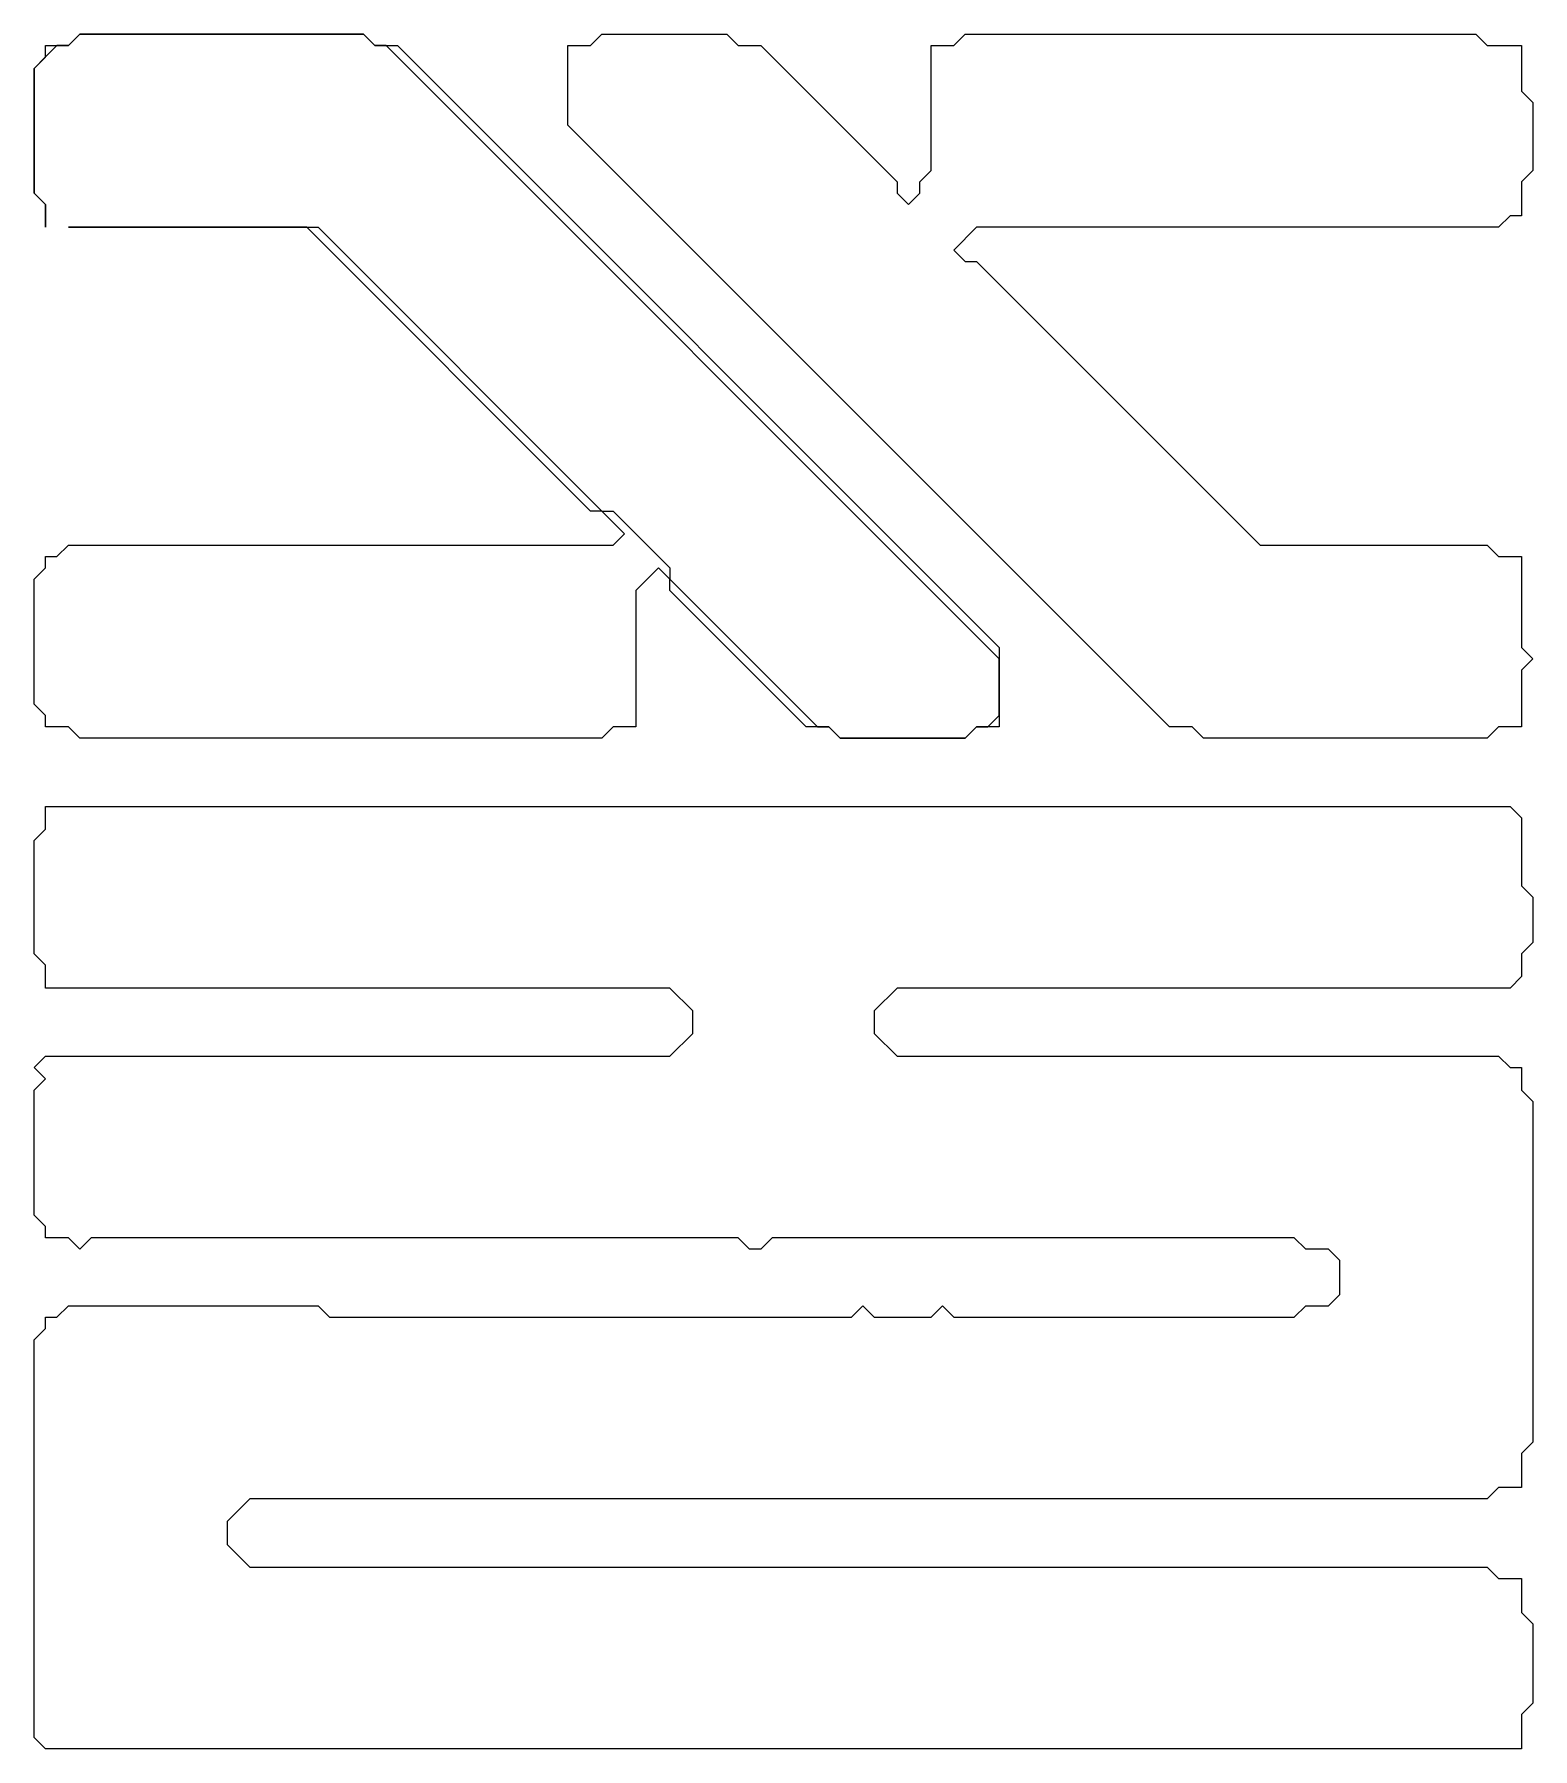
# Model space of a CAD drawing. Header units: metres. Extents: x 7 to 139, y 6 to 157.
import ezdxf

# ---------------------------------------------------------------- set-up
doc = ezdxf.new("R2010")
doc.units = ezdxf.units.M

msp = doc.modelspace()

# ---------------------------------------------------------------- linework, layer by layer
for p, q in [((9, 156), (7, 154)), ((8, 155), (8, 156)), ((8, 156), (10, 156)), ((10, 156), (9, 156)), ((11, 157), (10, 156)), ((10, 156), (11, 157)), ((36, 157), (11, 157)), ((11, 157), (36, 157)), ((37, 156), (36, 157)), ((36, 157), (37, 156)), ((38, 156), (37, 156)), ((37, 156), (39, 156)), ((92, 102), (38, 156)), ((39, 156), (92, 103)), ((54, 149), (54, 156)), ((54, 156), (56, 156)), ((56, 156), (57, 157)), ((57, 157), (68, 157)), ((68, 157), (69, 156)), ((69, 156), (71, 156)), ((71, 156), (83, 144)), ((86, 145), (86, 156)), ((86, 156), (88, 156)), ((88, 156), (89, 157)), ((89, 157), (134, 157)), ((134, 157), (135, 156)), ((135, 156), (138, 156)), ((138, 156), (138, 152)), ((7, 154), (8, 155)), ((7, 154), (7, 143)), ((7, 143), (7, 154)), ((138, 152), (139, 151)), ((139, 151), (139, 145)), ((107, 96), (54, 149)), ((85, 144), (86, 145)), ((139, 145), (138, 144)), ((83, 144), (83, 143)), ((85, 143), (85, 144)), ((138, 144), (138, 141)), ((7, 143), (8, 142)), ((8, 142), (7, 143)), ((8, 142), (8, 140)), ((8, 140), (8, 142)), ((83, 143), (84, 142)), ((84, 142), (85, 143)), ((137, 141), (136, 140)), ((138, 141), (137, 141)), ((31, 140), (10, 140)), ((10, 140), (32, 140)), ((56, 115), (31, 140)), ((32, 140), (57, 115)), ((90, 140), (88, 138)), ((136, 140), (90, 140)), ((88, 138), (89, 137)), ((89, 137), (90, 137)), ((90, 137), (115, 112)), ((57, 115), (56, 115)), ((59, 113), (57, 115)), ((57, 115), (58, 115)), ((58, 115), (63, 110)), ((9, 111), (10, 112)), ((10, 112), (58, 112)), ((58, 112), (59, 113)), ((115, 112), (135, 112)), ((135, 112), (136, 111)), ((8, 110), (8, 111)), ((8, 111), (9, 111)), ((136, 111), (138, 111)), ((138, 111), (138, 103)), ((7, 109), (8, 110)), ((7, 98), (7, 109)), ((62, 110), (60, 108)), ((63, 109), (62, 110)), ((63, 110), (63, 109)), ((63, 109), (76, 96)), ((63, 108), (63, 109)), ((60, 108), (60, 96)), ((75, 96), (63, 108)), ((92, 103), (92, 96)), ((138, 103), (139, 102)), ((92, 97), (92, 102)), ((139, 102), (138, 101)), ((138, 101), (138, 96)), ((8, 97), (7, 98)), ((8, 96), (8, 97)), ((91, 96), (92, 97)), ((10, 96), (8, 96)), ((11, 95), (10, 96)), ((58, 96), (57, 95)), ((60, 96), (58, 96)), ((77, 96), (75, 96)), ((76, 96), (77, 96)), ((77, 96), (78, 95)), ((78, 95), (77, 96)), ((89, 95), (90, 96)), ((90, 96), (89, 95)), ((90, 96), (91, 96)), ((92, 96), (90, 96)), ((109, 96), (107, 96)), ((110, 95), (109, 96)), ((136, 96), (135, 95)), ((138, 96), (136, 96)), ((57, 95), (11, 95)), ((78, 95), (89, 95)), ((89, 95), (78, 95)), ((135, 95), (110, 95)), ((8, 87), (8, 89)), ((8, 89), (137, 89)), ((137, 89), (138, 88)), ((138, 88), (138, 82)), ((7, 86), (8, 87)), ((7, 76), (7, 86)), ((138, 82), (139, 81)), ((139, 81), (139, 77)), ((8, 75), (7, 76)), ((139, 77), (138, 76)), ((138, 76), (138, 74)), ((8, 73), (8, 75)), ((138, 74), (137, 73)), ((63, 73), (8, 73)), ((65, 71), (63, 73)), ((83, 73), (81, 71)), ((137, 73), (83, 73)), ((65, 69), (65, 71)), ((81, 71), (81, 69)), ((63, 67), (65, 69)), ((81, 69), (83, 67)), ((7, 66), (8, 67)), ((8, 67), (63, 67)), ((83, 67), (136, 67)), ((136, 67), (137, 66)), ((8, 65), (7, 66)), ((7, 64), (8, 65)), ((137, 66), (138, 66)), ((138, 66), (138, 64)), ((7, 53), (7, 64)), ((138, 64), (139, 63)), ((139, 63), (139, 33)), ((8, 52), (7, 53)), ((8, 51), (8, 52)), ((10, 51), (8, 51)), ((11, 50), (10, 51)), ((12, 51), (11, 50)), ((69, 51), (12, 51)), ((70, 50), (69, 51)), ((71, 50), (70, 50)), ((72, 51), (71, 50)), ((118, 51), (72, 51)), ((119, 50), (118, 51)), ((121, 50), (119, 50)), ((122, 49), (121, 50)), ((122, 46), (122, 49)), ((121, 45), (122, 46)), ((8, 43), (8, 44)), ((8, 44), (9, 44)), ((9, 44), (10, 45)), ((10, 45), (32, 45)), ((32, 45), (33, 44)), ((33, 44), (79, 44)), ((79, 44), (80, 45)), ((80, 45), (81, 44)), ((81, 44), (86, 44)), ((86, 44), (87, 45)), ((87, 45), (88, 44)), ((88, 44), (118, 44)), ((118, 44), (119, 45)), ((119, 45), (121, 45)), ((7, 42), (8, 43)), ((7, 7), (7, 42)), ((139, 33), (138, 32)), ((138, 32), (138, 29)), ((136, 29), (135, 28)), ((138, 29), (136, 29)), ((26, 28), (24, 26)), ((135, 28), (26, 28)), ((24, 26), (24, 24)), ((24, 24), (26, 22)), ((26, 22), (135, 22)), ((135, 22), (136, 21)), ((136, 21), (138, 21)), ((138, 21), (138, 18)), ((138, 18), (139, 17)), ((139, 17), (139, 10)), ((139, 10), (138, 9)), ((138, 9), (138, 6)), ((8, 6), (7, 7)), ((138, 6), (8, 6))]:
    msp.add_line(p, q)

doc.saveas('drawing.dxf')
